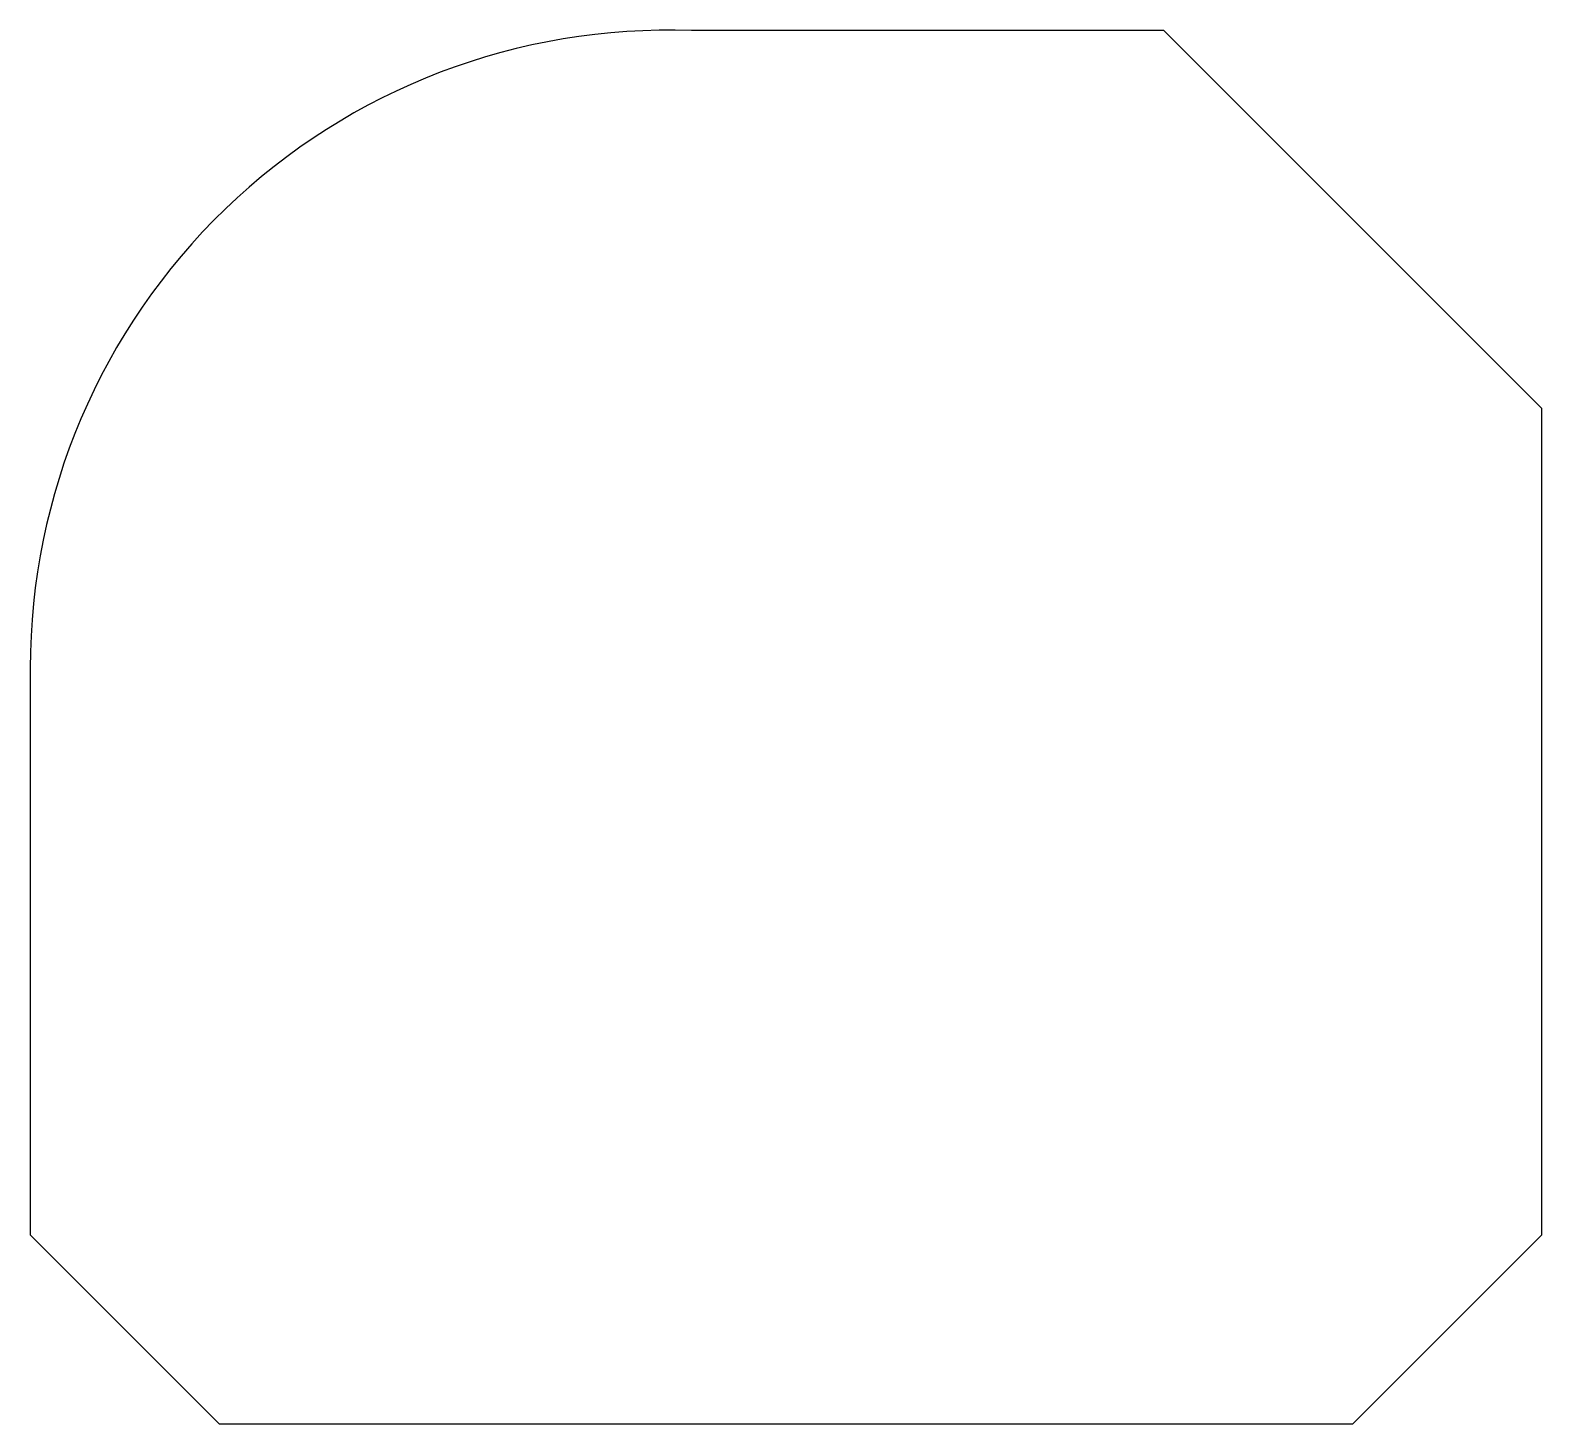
# Model space of a CAD drawing. Extents: x 0 to 32, y 0 to 29.5.
import ezdxf

# ---------------------------------------------------------------- set-up
doc = ezdxf.new("R2010")
doc.units = 0
doc.layers.add('20', color=53, linetype='CONTINUOUS')

msp = doc.modelspace()

# ---------------------------------------------------------------- linework, layer by layer
at = {"layer": '20'}
for p, q in [((24, 29.5), (14, 29.5)), ((24, 29.5), (32, 21.5)), ((32, 4), (32, 21.5)), ((0, 16), (0, 4)), ((4, 0), (0, 4)), ((28, 0), (32, 4)), ((4, 0), (28, 0))]:
    msp.add_line(p, q, dxfattribs=at)
msp.add_arc((13.5046, 16.0045), 13.5046, 87.8978, 180.0189, dxfattribs=at)

doc.saveas('drawing.dxf')
